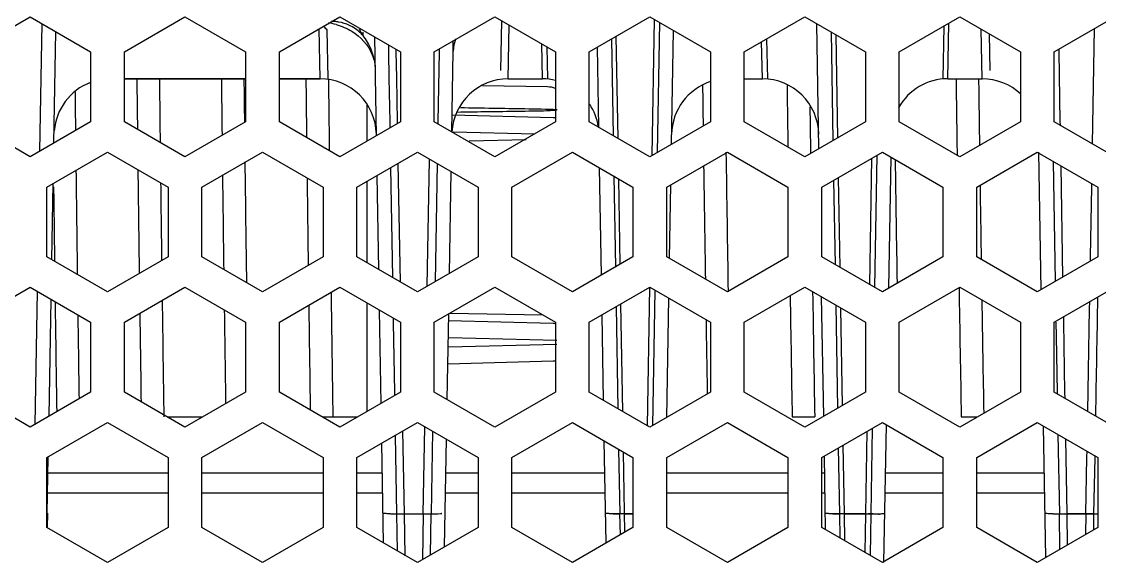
# Model space of a CAD drawing. Header units: millimetres. Extents: x 10297564 to 11610295, y -9287743 to -8409454.
# Drawn here: x 10496429 to 10497196, y -9079286 to -9078901 of the extents above; entities that cross this region are included whole.
import ezdxf

# ---------------------------------------------------------------- set-up
doc = ezdxf.new("R2010")
doc.units = ezdxf.units.MM
doc.header["$LTSCALE"] = 100
doc.layers.add('-0', color=7, linetype='Continuous')

# ---------------------------------------------------------------- blocks, each defined once
blk = doc.blocks.new('인버터 외형도')
at = {"layer": '-0', "linetype": 'Continuous'}
for p, q in [((95438.28, 51951.27), (95470.64, 51969.95)), ((95470.64, 51969.95), (95503, 51951.27)), ((95521.05, 51951.27), (95553.41, 51969.95)), ((95553.41, 51969.95), (95585.76, 51951.27)), ((95603.82, 51951.27), (95636.18, 51969.95)), ((95636.18, 51969.95), (95668.53, 51951.27)), ((95686.59, 51951.27), (95718.95, 51969.95)), ((95718.95, 51969.95), (95751.3, 51951.27)), ((95769.36, 51951.27), (95801.72, 51969.95)), ((95801.72, 51969.95), (95834.07, 51951.27)), ((95802.99, 51895.96), (95804.25, 51968.49)), ((95852.13, 51951.27), (95884.49, 51969.95)), ((95884.49, 51969.95), (95916.84, 51951.27)), ((95934.9, 51951.27), (95967.26, 51969.95)), ((95967.26, 51969.95), (95999.61, 51951.27)), ((96017.67, 51951.27), (96050.03, 51969.95)), ((95476.94, 51966.31), (95475.75, 51898.18)), ((95625.54, 51936.84), (95625.01, 51963.5)), ((95629.16, 51963.07), (95629.68, 51936.93)), ((95722.53, 51967.88), (95722, 51941.32)), ((95726.05, 51936.84), (95726.62, 51965.52)), ((95806.86, 51966.98), (95805.65, 51897.5)), ((95813.24, 51901.88), (95814.3, 51962.68)), ((95892.04, 51899.59), (95890.88, 51966.26)), ((95958.75, 51965.04), (95958.18, 51936.84)), ((95960.81, 51936.84), (95961.4, 51966.57)), ((95979.19, 51936.84), (95978.66, 51963.36)), ((96038.1, 51902.12), (96039.19, 51963.69)), ((95483.34, 51902.56), (95484.38, 51962.02)), ((95655.65, 51906.47), (95654.73, 51959.24)), ((95781.16, 51958.08), (95782.06, 51906.58)), ((95784.71, 51905.05), (95783.76, 51959.58)), ((95864.02, 51958.13), (95864.45, 51936.84)), ((95898.47, 51961.88), (95899.48, 51903.89)), ((95902.09, 51905.39), (95901.13, 51960.34)), ((95982.85, 51960.95), (95983.24, 51941.27)), ((95503, 51951.27), (95503, 51913.91)), ((95521.05, 51913.91), (95521.05, 51951.27)), ((95585.76, 51951.27), (95585.76, 51913.91)), ((95603.82, 51913.91), (95603.82, 51951.27)), ((95662.03, 51955.03), (95662.1, 51951.16)), ((95662.1, 51951.16), (95662.34, 51937.3)), ((95666.29, 51951.23), (95666.27, 51952.58)), ((95666.54, 51937.37), (95666.29, 51951.23)), ((95668.53, 51951.27), (95668.53, 51913.91)), ((95686.59, 51913.91), (95686.59, 51951.27)), ((95689.14, 51951.23), (95688.49, 51913.88)), ((95689.17, 51952.76), (95689.14, 51951.23)), ((95695.98, 51908.49), (95696.73, 51951.56)), ((95744.43, 51936.84), (95744.05, 51955.46)), ((95746.72, 51953.91), (95747.06, 51936.84)), ((95751.3, 51951.27), (95751.3, 51913.91)), ((95769.36, 51913.91), (95769.36, 51951.27)), ((95774.46, 51910.97), (95773.71, 51953.78)), ((95834.07, 51951.27), (95834.07, 51913.91)), ((95852.13, 51913.91), (95852.13, 51951.27)), ((95861.81, 51936.84), (95861.41, 51956.62)), ((95916.84, 51951.27), (95916.84, 51913.91)), ((95934.9, 51913.91), (95934.9, 51951.27)), ((95999.61, 51951.27), (95999.61, 51913.91)), ((96017.67, 51913.91), (96017.67, 51951.27)), ((96020.25, 51951.31), (96020.23, 51952.75)), ((96020.91, 51913.97), (96020.25, 51951.31)), ((95585.76, 51936.84), (95521.05, 51936.84)), ((95521.05, 51936.84), (95585.76, 51936.84)), ((95625.54, 51936.84), (95603.82, 51936.84)), ((95603.82, 51936.84), (95625.54, 51936.84)), ((95662.34, 51937.3), (95662.76, 51913.81)), ((95666.95, 51913.88), (95666.54, 51937.37)), ((95726.05, 51936.84), (95744.43, 51936.84)), ((95726.05, 51936.84), (95744.43, 51936.84)), ((95852.13, 51936.84), (95861.81, 51936.84)), ((95852.13, 51936.84), (95861.81, 51936.84)), ((95960.81, 51936.84), (95979.19, 51936.84)), ((95960.81, 51936.84), (95979.19, 51936.84)), ((95747, 51932.53), (95712.37, 51933.14)), ((95650.48, 51923.31), (95650.48, 51903.49)), ((95750.04, 51916), (95696.13, 51917.42)), ((95470.64, 51895.23), (95438.28, 51913.91)), ((95503, 51913.91), (95470.64, 51895.23)), ((95553.41, 51895.23), (95521.05, 51913.91)), ((95585.76, 51913.91), (95553.41, 51895.23)), ((95636.18, 51895.23), (95603.82, 51913.91)), ((95668.53, 51913.91), (95636.18, 51895.23)), ((95662.76, 51913.81), (95662.82, 51910.61)), ((95666.96, 51913), (95666.95, 51913.88)), ((95718.95, 51895.23), (95686.59, 51913.91)), ((95688.49, 51913.88), (95688.47, 51912.82)), ((95751.3, 51913.91), (95718.95, 51895.23)), ((95801.72, 51895.23), (95769.36, 51913.91)), ((95834.07, 51913.91), (95801.72, 51895.23)), ((95884.49, 51895.23), (95852.13, 51913.91)), ((95916.84, 51913.91), (95884.49, 51895.23)), ((95967.26, 51895.23), (95934.9, 51913.91)), ((95999.61, 51913.91), (95967.26, 51895.23)), ((96050.03, 51895.23), (96017.67, 51913.91)), ((96020.94, 51912.02), (96020.91, 51913.97)), ((95696.63, 51908.53), (95740.3, 51907.44)), ((95705.16, 51903.67), (95735.67, 51904.43)), ((95479.67, 51879.03), (95512.02, 51897.71)), ((95512.02, 51897.71), (95544.38, 51879.03)), ((95562.44, 51879.03), (95594.79, 51897.71)), ((95594.79, 51897.71), (95627.15, 51879.03)), ((95645.21, 51879.03), (95677.56, 51897.71)), ((95677.56, 51897.71), (95709.92, 51879.03)), ((95682.82, 51826.03), (95684, 51893.71)), ((95727.98, 51879.03), (95760.33, 51897.71)), ((95760.33, 51897.71), (95792.69, 51879.03)), ((95810.75, 51879.03), (95843.1, 51897.71)), ((95843.1, 51897.71), (95875.46, 51879.03)), ((95893.52, 51879.03), (95925.87, 51897.71)), ((95919.16, 51826.87), (95920.34, 51894.52)), ((95923.01, 51896.06), (95921.77, 51825.36)), ((95925.87, 51897.71), (95958.23, 51879.03)), ((95929.28, 51824.96), (95930.51, 51895.04)), ((95976.29, 51879.03), (96008.64, 51897.71)), ((96008.64, 51897.71), (96041, 51879.03)), ((96010.74, 51824.2), (96009.45, 51897.73)), ((95663.19, 51889.42), (95664.21, 51830.7)), ((95668.44, 51828.26), (95667.33, 51891.81)), ((95688.1, 51891.63), (95687, 51828.44)), ((95775.84, 51831.95), (95774.84, 51889.34)), ((96017.11, 51892.83), (96018.24, 51828.53)), ((96022.36, 51830.91), (96021.32, 51890.4)), ((95650.48, 51882.08), (95650.48, 51838.63)), ((95656.9, 51834.92), (95656.02, 51885.28)), ((95694.66, 51832.86), (95695.61, 51887.3)), ((95782.43, 51884.96), (95783.28, 51836.24)), ((95785.89, 51837.75), (95785.09, 51883.42)), ((95899.85, 51882.69), (95900.64, 51837.56)), ((95903.3, 51836.03), (95902.46, 51884.2)), ((95479.67, 51841.67), (95479.67, 51879.03)), ((95482.25, 51840.18), (95482.96, 51880.94)), ((95544.38, 51879.03), (95544.38, 51841.67)), ((95562.44, 51841.67), (95562.44, 51879.03)), ((95627.15, 51879.03), (95627.15, 51841.67)), ((95645.21, 51841.67), (95645.21, 51879.03)), ((95709.92, 51879.03), (95709.92, 51841.67)), ((95727.98, 51841.67), (95727.98, 51879.03)), ((95792.69, 51879.03), (95792.69, 51841.67)), ((95810.75, 51841.67), (95810.75, 51879.03)), ((95812.18, 51840.85), (95812.87, 51880.26)), ((95875.46, 51879.03), (95875.46, 51841.67)), ((95893.52, 51841.67), (95893.52, 51879.03)), ((95958.23, 51879.03), (95958.23, 51841.67)), ((95976.29, 51841.67), (95976.29, 51879.03)), ((96037.03, 51841.74), (96037.69, 51879.09)), ((96037.69, 51879.09), (96037.72, 51880.92)), ((96041, 51879.03), (96041, 51841.67)), ((96036.99, 51839.36), (96037.03, 51841.74)), ((95512.02, 51822.99), (95479.67, 51841.67)), ((95544.38, 51841.67), (95512.02, 51822.99)), ((95594.79, 51822.99), (95562.44, 51841.67)), ((95627.15, 51841.67), (95594.79, 51822.99)), ((95677.56, 51822.99), (95645.21, 51841.67)), ((95709.92, 51841.67), (95677.56, 51822.99)), ((95760.33, 51822.99), (95727.98, 51841.67)), ((95792.69, 51841.67), (95760.33, 51822.99)), ((95843.1, 51822.99), (95810.75, 51841.67)), ((95875.46, 51841.67), (95843.1, 51822.99)), ((95925.87, 51822.99), (95893.52, 51841.67)), ((95958.23, 51841.67), (95925.87, 51822.99)), ((96008.64, 51822.99), (95976.29, 51841.67)), ((96041, 51841.67), (96008.64, 51822.99)), ((95438.28, 51806.8), (95470.64, 51825.48)), ((95470.64, 51825.48), (95503, 51806.8)), ((95521.05, 51806.8), (95553.41, 51825.48)), ((95553.41, 51825.48), (95585.76, 51806.8)), ((95603.82, 51806.8), (95636.18, 51825.48)), ((95636.18, 51825.48), (95668.53, 51806.8)), ((95686.59, 51806.8), (95718.95, 51825.48)), ((95718.95, 51825.48), (95751.3, 51806.8)), ((95769.36, 51806.8), (95801.72, 51825.48)), ((95800.46, 51751.48), (95801.76, 51825.48)), ((95801.72, 51825.48), (95834.07, 51806.8)), ((95852.13, 51806.8), (95884.49, 51825.48)), ((95884.49, 51825.48), (95916.84, 51806.8)), ((95934.9, 51806.8), (95967.26, 51825.48)), ((95967.26, 51825.48), (95999.61, 51806.8)), ((96017.67, 51806.8), (96050.03, 51825.48)), ((95474.44, 51823.28), (95473.2, 51752.24)), ((95480.79, 51756.62), (95481.88, 51818.99)), ((95804.37, 51823.95), (95803.11, 51751.56)), ((95810.7, 51755.94), (95811.81, 51819.65)), ((95894.54, 51756.56), (95893.42, 51820.32)), ((95650.48, 51817.22), (95650.48, 51759.01)), ((95658.15, 51763.44), (95657.28, 51813.3)), ((95783.65, 51815.05), (95784.6, 51760.64)), ((95787.26, 51759.11), (95786.25, 51816.55)), ((95901.02, 51815.93), (95901.98, 51760.86)), ((95904.58, 51762.36), (95903.67, 51814.4)), ((95664.59, 51809.08), (95664.63, 51806.73)), ((95693.48, 51765.46), (95694.28, 51811.24)), ((95750.04, 51806.15), (95694.22, 51807.61)), ((95744.58, 51810.68), (95694.82, 51811.55)), ((95777.01, 51765.03), (95776.21, 51810.75)), ((96022.77, 51806.89), (96022.72, 51809.72)), ((95503, 51806.8), (95503, 51769.44)), ((95521.05, 51769.44), (95521.05, 51806.8)), ((95585.76, 51806.8), (95585.76, 51769.44)), ((95603.82, 51769.44), (95603.82, 51806.8)), ((95664.63, 51806.73), (95665.29, 51769.38)), ((95668.53, 51806.8), (95668.53, 51769.44)), ((95686.59, 51769.44), (95686.59, 51806.8)), ((95751.3, 51806.8), (95751.3, 51769.44)), ((95769.36, 51769.44), (95769.36, 51806.8)), ((95834.07, 51806.8), (95834.07, 51769.44)), ((95852.13, 51769.44), (95852.13, 51806.8)), ((95916.84, 51806.8), (95916.84, 51769.44)), ((95934.9, 51769.44), (95934.9, 51806.8)), ((95999.61, 51806.8), (95999.61, 51769.44)), ((96017.67, 51769.44), (96017.67, 51806.8)), ((96018.62, 51806.82), (96018.75, 51799.15)), ((96023.43, 51769.54), (96022.77, 51806.89)), ((95694.29, 51798.73), (95752.07, 51797.29)), ((96018.75, 51799.15), (96019.27, 51769.47)), ((95752.07, 51794.98), (95694.19, 51793.54)), ((95693.81, 51784.65), (95750.04, 51786.12)), ((95470.64, 51750.76), (95438.28, 51769.44)), ((95503, 51769.44), (95470.64, 51750.76)), ((95553.41, 51750.76), (95521.05, 51769.44)), ((95585.76, 51769.44), (95553.41, 51750.76)), ((95636.18, 51750.76), (95603.82, 51769.44)), ((95668.53, 51769.44), (95636.18, 51750.76)), ((95665.29, 51769.38), (95665.33, 51767.59)), ((95718.95, 51750.76), (95686.59, 51769.44)), ((95751.3, 51769.44), (95718.95, 51750.76)), ((95801.72, 51750.76), (95769.36, 51769.44)), ((95834.07, 51769.44), (95801.72, 51750.76)), ((95884.49, 51750.76), (95852.13, 51769.44)), ((95916.84, 51769.44), (95884.49, 51750.76)), ((95967.26, 51750.76), (95934.9, 51769.44)), ((95999.61, 51769.44), (95967.26, 51750.76)), ((96050.03, 51750.76), (96017.67, 51769.44)), ((96019.27, 51769.47), (96019.29, 51768.5)), ((96023.49, 51766.08), (96023.43, 51769.54)), ((95543.89, 51756.25), (95562.93, 51756.25)), ((95626.66, 51756.25), (95632.42, 51756.25)), ((95632.42, 51756.25), (95645.7, 51756.25)), ((95877.72, 51756.25), (95889.76, 51756.25)), ((95968.01, 51756.25), (95976.78, 51756.25)), ((95479.67, 51734.56), (95512.02, 51753.24)), ((95512.02, 51753.24), (95544.38, 51734.56)), ((95562.44, 51734.56), (95594.79, 51753.24)), ((95594.79, 51753.24), (95627.15, 51734.56)), ((95645.21, 51734.56), (95677.56, 51753.24)), ((95677.56, 51753.24), (95709.92, 51734.56)), ((95680.7, 51704.54), (95681.51, 51750.97)), ((95727.98, 51734.56), (95760.33, 51753.24)), ((95760.33, 51753.24), (95792.69, 51734.56)), ((95810.75, 51734.56), (95843.1, 51753.24)), ((95843.1, 51753.24), (95875.46, 51734.56)), ((95893.52, 51734.56), (95925.87, 51753.24)), ((95920.46, 51750.12), (95919.67, 51704.54)), ((95925.87, 51753.24), (95958.23, 51734.56)), ((95926.73, 51678.51), (95928.01, 51752.01)), ((95976.29, 51734.56), (96008.64, 51753.24)), ((96008.64, 51753.24), (96041, 51734.56)), ((96013.23, 51681.17), (96012.01, 51751.3)), ((95665.7, 51746.4), (95666.45, 51704.54)), ((95670.6, 51704.54), (95669.83, 51748.78)), ((95685.61, 51748.6), (95684.84, 51704.54)), ((95692.11, 51686.92), (95693.11, 51744.27)), ((95917.03, 51704.54), (95917.8, 51748.58)), ((96019.67, 51746.88), (96020.41, 51704.54)), ((96024.56, 51704.54), (96023.86, 51744.46)), ((95659.45, 51688.98), (95658.52, 51742.25)), ((95778.33, 51688.92), (95777.38, 51743.4)), ((95784.98, 51739.01), (95785.58, 51704.54)), ((95902.35, 51739.66), (95902.96, 51704.54)), ((95905.59, 51704.54), (95904.95, 51741.17)), ((95479.67, 51697.2), (95479.67, 51734.56)), ((95479.89, 51704.74), (95480.41, 51734.55)), ((95544.38, 51734.56), (95544.38, 51697.2)), ((95562.44, 51697.2), (95562.44, 51734.56)), ((95627.15, 51734.56), (95627.15, 51697.2)), ((95645.21, 51697.2), (95645.21, 51734.56)), ((95709.92, 51734.56), (95709.92, 51697.2)), ((95727.98, 51697.2), (95727.98, 51734.56)), ((95788.37, 51694.71), (95787.63, 51737.48)), ((95792.69, 51734.56), (95792.69, 51697.2)), ((95810.75, 51697.2), (95810.75, 51734.56)), ((95875.46, 51734.56), (95875.46, 51697.2)), ((95893.52, 51697.2), (95893.52, 51734.56)), ((95895.59, 51696), (95894.91, 51735.37)), ((95958.23, 51734.56), (95958.23, 51697.2)), ((95976.29, 51697.2), (95976.29, 51734.56)), ((96034.56, 51704.54), (96035.15, 51734.68)), ((96035.15, 51734.68), (96035.21, 51737.91)), ((96039.29, 51734.6), (96038.73, 51704.54)), ((96039.3, 51735.55), (96039.29, 51734.6)), ((96041, 51734.56), (96041, 51697.2)), ((95544.38, 51726.16), (95480.26, 51726.16)), ((95627.15, 51726.16), (95562.44, 51726.16)), ((95658.8, 51726.16), (95645.21, 51726.16)), ((95709.92, 51726.16), (95692.79, 51726.16)), ((95777.68, 51726.16), (95727.98, 51726.16)), ((95875.46, 51726.16), (95810.75, 51726.16)), ((95895.07, 51726.16), (95893.52, 51726.16)), ((95958.23, 51726.16), (95927.56, 51726.16)), ((96012.45, 51726.16), (95976.29, 51726.16)), ((95544.38, 51715.58), (95480.08, 51715.58)), ((95627.15, 51715.58), (95562.44, 51715.58)), ((95658.98, 51715.58), (95645.21, 51715.58)), ((95709.92, 51715.58), (95692.61, 51715.58)), ((95777.87, 51715.58), (95727.98, 51715.58)), ((95875.46, 51715.58), (95810.75, 51715.58)), ((95895.25, 51715.58), (95893.52, 51715.58)), ((95958.23, 51715.58), (95927.37, 51715.58)), ((96012.63, 51715.58), (95976.29, 51715.58)), ((95479.97, 51704.79), (95479.84, 51697.2)), ((95666.44, 51704.54), (95666.78, 51684.54)), ((95666.45, 51704.54), (95671.38, 51704.54)), ((95670.62, 51704.54), (95684.81, 51704.54)), ((95671.01, 51682.09), (95670.63, 51704.54)), ((95671.38, 51704.54), (95680.7, 51704.54)), ((95680.69, 51704.54), (95680.27, 51679.86)), ((95684.81, 51704.54), (95684.45, 51682.5)), ((95785.57, 51704.54), (95785.76, 51693.2)), ((95792.69, 51704.54), (95785.58, 51704.54)), ((95788.21, 51704.54), (95792.69, 51704.54)), ((95902.95, 51704.54), (95903.16, 51691.63)), ((95917.03, 51704.54), (95902.96, 51704.54)), ((95905.59, 51704.54), (95919.67, 51704.54)), ((95905.83, 51690.1), (95905.59, 51704.54)), ((95916.7, 51683.82), (95917.04, 51704.54)), ((95919.67, 51704.54), (95919.3, 51682.32)), ((96020.41, 51704.54), (96024.94, 51704.54)), ((96020.73, 51685.29), (96020.41, 51704.54)), ((96024.85, 51687.88), (96024.56, 51704.54)), ((96038.74, 51704.54), (96024.57, 51704.54)), ((96024.94, 51704.54), (96034.56, 51704.54)), ((96034.59, 51704.54), (96034.4, 51693.28)), ((96038.74, 51704.54), (96038.62, 51697.17)), ((95512.02, 51678.52), (95479.67, 51697.2)), ((95544.38, 51697.2), (95512.02, 51678.52)), ((95594.79, 51678.52), (95562.44, 51697.2)), ((95627.15, 51697.2), (95594.79, 51678.52)), ((95677.56, 51678.52), (95645.21, 51697.2)), ((95709.92, 51697.2), (95677.56, 51678.52)), ((95760.33, 51678.52), (95727.98, 51697.2)), ((95792.69, 51697.2), (95760.33, 51678.52)), ((95843.1, 51678.52), (95810.75, 51697.2)), ((95875.46, 51697.2), (95843.1, 51678.52)), ((95925.87, 51678.52), (95893.52, 51697.2)), ((95958.23, 51697.2), (95925.87, 51678.52)), ((96008.64, 51678.52), (95976.29, 51697.2)), ((96041, 51697.2), (96008.64, 51678.52)), ((96038.62, 51697.17), (96038.6, 51695.73))]:
    blk.add_line(p, q, dxfattribs=at)
for centre, radius, start, end in [((95669.92, 52003.32), 57.28, 222.25451, 224.64267), ((95625.23, 51932.74), 34.27, 74.89141, 81.93518), ((95630.74, 51939.95), 27.63, 84.21736, 87.96911), ((95630.84, 51940.87), 26.7, 79.98816, 84.22381), ((95684.59, 51984.76), 43.81, 209.33313, 214.53045), ((95633.4, 51947.24), 19.72, 43.3541, 45.029), ((95633.6, 51947.43), 19.45, 39.97907, 43.35837), ((95624.98, 51941.2), 30.06, 30.43195, 38.51713), ((95575.67, 51953.59), 121.07, 359.03989, 1.64955), ((95624.9, 51941.17), 30.15, 13.55404, 30.39663), ((95513.6, 51906.74), 30.1, 110.78475, 175.70447), ((95513.52, 51906.74), 30.1, 110.56183, 112.21176), ((140671.87, 52441.15), 45146.98, 180.640035, 180.674442), ((140671.87, 52441.15), 45134.94, 180.640206, 180.683506), ((140717.01, 52441.15), 45146.98, 180.640035, 180.678152), ((140717.01, 52441.15), 45134.94, 180.640206, 180.669325), ((140762.16, 52441.15), 45146.98, 180.640205, 180.679993), ((95625.54, 51906.74), 30.1, 1, 89.99981), ((140762.16, 52441.15), 45134.94, 180.640196, 180.689059), ((95726.05, 51906.74), 30.1, 90.00028, 176.8316), ((95744.43, 51906.74), 30.1, 76.68125, 89.99987), ((95843.43, 51906.74), 30.1, 108.26769, 179), ((95861.81, 51906.74), 30.1, 1, 89.99992), ((95960.81, 51906.74), 30.1, 90.00013, 150.78257), ((138098.72, 52494.53), 42137.18, 180.758245, 180.814), ((138098.72, 52494.53), 42125.14, 180.758658, 180.806682), ((95979.19, 51906.74), 30.1, 46.70296, 89.99972), ((140626.72, 52441.15), 45134.94, 180.64913, 180.675045), ((95746.79, 51920.5), 12.04, 67.90796, 89), ((137963.28, 52494.53), 42137.18, 180.76306, 180.792386), ((138008.43, 52494.53), 42137.18, 180.763205, 180.808045), ((95744.43, 51906.74), 30.1, 8.9304, 33.31017), ((138008.43, 52494.53), 42125.14, 180.778953, 180.812544), ((95749.8, 51906.98), 9.03, 77.71147, 88.51671), ((137963.28, 52494.53), 42125.14, 180.811782, 180.913404), ((138053.58, 52494.53), 42125.14, 180.817377, 180.907094), ((140626.72, 52441.15), 45134.94, 180.702039, 180.77306), ((140671.87, 52441.15), 45146.98, 180.701796, 180.771953), ((140717.01, 52441.15), 45134.94, 180.696561, 180.778612), ((137963.28, 52494.53), 42137.18, 180.821267, 180.90409), ((140717.01, 52441.15), 45146.98, 180.705139, 180.769522), ((140762.16, 52441.15), 45146.98, 180.707348, 180.766477), ((140626.72, 52441.15), 45146.98, 180.713347, 180.763971), ((140671.87, 52441.15), 45134.94, 180.710869, 180.763394), ((138098.72, 52494.53), 42125.14, 180.835571, 180.890052), ((138098.72, 52494.53), 42137.18, 180.909776, 181.003912), ((140762.16, 52441.15), 45134.94, 180.78491, 180.869467), ((138008.43, 52494.53), 42137.18, 180.915789, 181.003912), ((138008.43, 52494.53), 42125.14, 180.913449, 181.004199), ((140626.72, 52441.15), 45146.98, 180.791326, 180.865756), ((140671.87, 52441.15), 45134.94, 180.790388, 180.869467), ((140717.01, 52441.15), 45146.98, 180.796877, 180.860279), ((140762.16, 52441.15), 45146.98, 180.793464, 180.864603), ((138098.72, 52494.53), 42125.14, 180.919406, 181.001644), ((140626.72, 52441.15), 45134.94, 180.800422, 180.857221), ((140671.87, 52441.15), 45146.98, 180.798941, 180.859052), ((137963.28, 52494.53), 42137.18, 180.933435, 180.987293), ((95749.8, 51797.12), 9.03, 81.48053, 88.51671), ((95749.8, 51795.15), 9.03, 271.48329, 279.8469), ((95663.88, 51860.56), 156.04, 269.77276, 270.94274), ((95683.49, 51854.75), 150.23, 268.9338, 270.37638), ((95783.25, 51770.12), 65.61, 271.06117, 273.01542), ((95900.63, 51770.12), 65.61, 271.06117, 273.01542), ((96017.57, 51858.91), 154.39, 269.76129, 271.04856), ((96037.16, 51853.12), 148.6, 268.99946, 270.42485), ((96041.47, 51870.45), 165.93, 269.0555, 269.86449)]:
    blk.add_arc(centre, radius, start, end, dxfattribs=at)
for points in [[(95634.16, 51965.82), (95637.07, 51965.04), (95639.9, 51963.83), (95642.48, 51962.26)], [(95641.21, 51965.4), (95639.39, 51966.23), (95637.45, 51966.81), (95635.48, 51967.16)], [(95647.34, 51961.19), (95645.59, 51962.95), (95643.47, 51964.38), (95641.21, 51965.4)], [(95642.48, 51962.26), (95647.25, 51959.36), (95651.4, 51954.81), (95653.45, 51949.62)], [(95697.98, 51958.22), (95697.2, 51956.1), (95696.77, 51953.82), (95696.73, 51951.56)], [(95653.45, 51949.62), (95654.44, 51947.14), (95654.99, 51944.43), (95655.03, 51941.76)], [(95744.97, 51919.83), (95747.28, 51919.89), (95749.58, 51919.97), (95751.88, 51920.11)], [(96040.82, 51820.16), (96040.45, 51799.02), (96040.07, 51777.88), (96039.69, 51756.73)], [(96035.59, 51759.09), (96035.94, 51778.64), (96036.27, 51798.19), (96036.61, 51817.73)], [(95664.27, 51704.6), (95666.38, 51704.47), (95668.49, 51704.51), (95670.6, 51704.54)], [(95785.58, 51704.54), (95783.9, 51704.51), (95782.22, 51704.5), (95780.54, 51704.54)], [(95902.96, 51704.54), (95901.28, 51704.51), (95899.6, 51704.5), (95897.92, 51704.54)]]:
    blk.add_open_spline(points, degree=3, dxfattribs=at)
for points, knots in [([(95648.44, 51961.72), (95648.45, 51961.36), (95648.47, 51960.76), (95648.49, 51960.16), (95648.5, 51959.92)], [0, 0, 0, 0, 0.603626, 1, 1, 1, 1]), ([(95699.06, 51919.1), (95703.77, 51919.18), (95719.08, 51919.48), (95734.39, 51919.56), (95744.97, 51919.83)], [0, 0, 0, 0, 0.308068, 1, 1, 1, 1]), ([(95700.55, 51921.49), (95706.29, 51921.39), (95723.51, 51921.07), (95740.73, 51920.85), (95752.2, 51920.51)], [0, 0, 0, 0, 0.333787, 1, 1, 1, 1]), ([(95660.14, 51704.6), (95659.89, 51704.61), (95659.67, 51704.68), (95659.17, 51704.66), (95659.17, 51704.74)], [0, 0, 0, 0, 0.753689, 1, 1, 1, 1]), ([(95663.26, 51704.52), (95662.67, 51704.53), (95661.63, 51704.54), (95660.59, 51704.57), (95660.14, 51704.6)], [0, 0, 0, 0, 0.569941, 1, 1, 1, 1]), ([(95684.84, 51704.54), (95685.73, 51704.53), (95686.72, 51704.44), (95691.45, 51704.64), (95690.47, 51704.72)], [0, 0, 0, 0, 0.472605, 1, 1, 1, 1]), ([(95779.11, 51704.59), (95778.85, 51704.61), (95778.61, 51704.69), (95778.06, 51704.65), (95778.06, 51704.74)], [0, 0, 0, 0, 0.735087, 1, 1, 1, 1]), ([(95780.54, 51704.54), (95780.28, 51704.55), (95779.8, 51704.56), (95779.33, 51704.58), (95779.11, 51704.59)], [0, 0, 0, 0, 0.545738, 1, 1, 1, 1]), ([(95781.48, 51704.59), (95781.88, 51704.55), (95782.88, 51704.51), (95783.87, 51704.51), (95784.46, 51704.52)], [0, 0, 0, 0, 0.407156, 1, 1, 1, 1]), ([(95896.5, 51704.59), (95896.24, 51704.61), (95895.99, 51704.69), (95895.44, 51704.65), (95895.44, 51704.74)], [0, 0, 0, 0, 0.735087, 1, 1, 1, 1]), ([(95897.92, 51704.54), (95897.66, 51704.55), (95897.19, 51704.56), (95896.71, 51704.58), (95896.5, 51704.59)], [0, 0, 0, 0, 0.545738, 1, 1, 1, 1]), ([(95898.86, 51704.59), (95899.26, 51704.55), (95900.26, 51704.51), (95901.25, 51704.51), (95901.84, 51704.52)], [0, 0, 0, 0, 0.407156, 1, 1, 1, 1]), ([(95917.03, 51704.54), (95918.79, 51704.51), (95920.41, 51705.2), (95924.51, 51704.01), (95924.5, 51704.74)], [0, 0, 0, 0, 0.706786, 1, 1, 1, 1]), ([(95919.66, 51704.54), (95920.33, 51704.53), (95921.65, 51704.51), (95922.98, 51704.52), (95923.64, 51704.52)], [0, 0, 0, 0, 0.502474, 1, 1, 1, 1]), ([(95923.64, 51704.52), (95924.34, 51704.53), (95925.43, 51704.56), (95926.52, 51704.6), (95926.91, 51704.67)], [0, 0, 0, 0, 0.639185, 1, 1, 1, 1]), ([(95926.91, 51704.67), (95926.97, 51704.68), (95927.03, 51704.69), (95927.14, 51704.72), (95927.14, 51704.74)], [0, 0, 0, 0, 0.724375, 1, 1, 1, 1]), ([(96013.85, 51704.59), (96013.59, 51704.61), (96013.36, 51704.68), (96012.82, 51704.65), (96012.82, 51704.74)], [0, 0, 0, 0, 0.73524, 1, 1, 1, 1]), ([(96016.93, 51704.52), (96016.35, 51704.52), (96015.32, 51704.53), (96014.29, 51704.57), (96013.85, 51704.59)], [0, 0, 0, 0, 0.568057, 1, 1, 1, 1]), ([(96017.77, 51704.58), (96018.06, 51704.56), (96019.81, 51704.47), (96021.56, 51704.52), (96023.02, 51704.6)], [0, 0, 0, 0, 0.164225, 1, 1, 1, 1])]:
    blk.add_open_spline(points, degree=3, knots=knots, dxfattribs=at)

msp = doc.modelspace()

# ---------------------------------------------------------------- block references
at = {"xscale": 1.333333333333333, "yscale": 1.333333333333333, "zscale": 1.333333333333333}
msp.add_blockref('인버터 외형도', (10369140.57, -9148190.99), dxfattribs=at)

doc.saveas('drawing.dxf')
